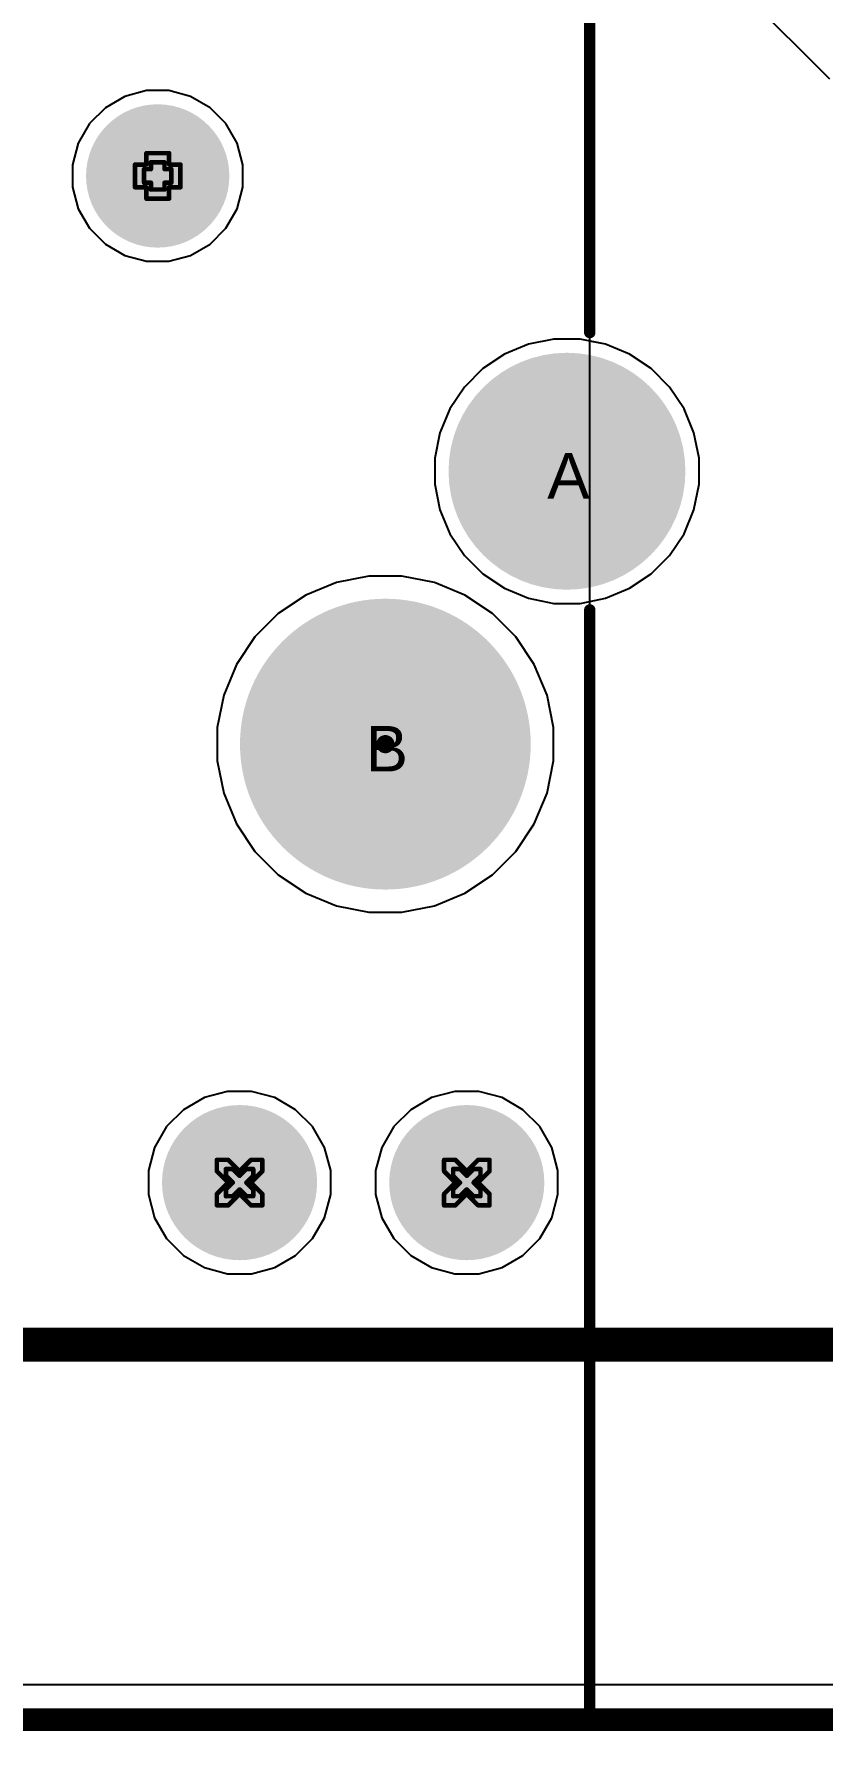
# Model space of a CAD drawing. Header units: inches. Extents: x -11 to 5379, y 0 to 5429.
# Drawn here: x 214.07 to 222.88, y -0.13 to 18.84 of the extents above; entities that cross this region are included whole.
import ezdxf

# ---------------------------------------------------------------- set-up
doc = ezdxf.new("R2010")
doc.units = ezdxf.units.IN
for name, color, linetype in [('Board Outline', 216, 'Continuous'), ('Bottom Layer', 5, 'Continuous'), ('Bottom Solder', 6, 'Continuous'), ('Drill Drawing', 1, 'Continuous'), ('GND', 16, 'Continuous'), ('Multi-Layer', 9, 'Continuous'), ('Pad Holes', 156, 'Continuous'), ('PWR', 76, 'Continuous'), ('Top Layer', 1, 'Continuous'), ('Top Overlay', 2, 'Continuous'), ('Top Solder', 216, 'Continuous')]:
    doc.layers.add(name, color=color, linetype=linetype)
doc.styles.add('Arial', font='', dxfattribs={"height": 0.2})
doc.styles.get('Arial').set_extended_font_data('Arial')

# ---------------------------------------------------------------- blocks, each defined once
blk = doc.blocks.new('HR911105A_16')
at = {"layer": 'Bottom Layer'}
h = blk.add_hatch(color=5, dxfattribs=at)
edge = h.paths.add_edge_path()
edge.add_arc((-6.625, 6.895), 0.765, 0, 360)
h = blk.add_hatch(color=5, dxfattribs=at)
edge = h.paths.add_edge_path()
edge.add_arc((-4.085, 6.895), 0.765, 0, 360)
h = blk.add_hatch(color=5, dxfattribs=at)
edge = h.paths.add_edge_path()
edge.add_arc((-7.745, -1.055), 1.222, 0, 360)
h = blk.add_hatch(color=5, dxfattribs=at)
edge = h.paths.add_edge_path()
edge.add_arc((-3.17, -4.355), 0.699, 0, 360)
at = {"layer": 'Bottom Solder'}
h = blk.add_hatch(color=6, dxfattribs=at)
edge = h.paths.add_edge_path()
edge.add_arc((-6.625, 6.895), 0.867, 0, 360)
h = blk.add_hatch(color=6, dxfattribs=at)
edge = h.paths.add_edge_path()
edge.add_arc((-4.085, 6.895), 0.867, 0, 360)
h = blk.add_hatch(color=6, dxfattribs=at)
edge = h.paths.add_edge_path()
edge.add_arc((-5.715, 1.995), 0.102, 0, 360)
h = blk.add_hatch(color=6, dxfattribs=at)
edge = h.paths.add_edge_path()
edge.add_arc((-7.745, -1.055), 1.324, 0, 360)
h = blk.add_hatch(color=6, dxfattribs=at)
edge = h.paths.add_edge_path()
edge.add_arc((-3.17, -4.355), 0.801, 0, 360)
at = {"layer": 'GND'}
h = blk.add_hatch(color=16, dxfattribs=at)
edge = h.paths.add_edge_path()
edge.add_arc((-6.625, 6.895), 0.765, 0, 360)
h = blk.add_hatch(color=16, dxfattribs=at)
edge = h.paths.add_edge_path()
edge.add_arc((-4.085, 6.895), 0.765, 0, 360)
h = blk.add_hatch(color=16, dxfattribs=at)
edge = h.paths.add_edge_path()
edge.add_arc((-7.745, -1.055), 1.222, 0, 360)
h = blk.add_hatch(color=16, dxfattribs=at)
edge = h.paths.add_edge_path()
edge.add_arc((-3.17, -4.355), 0.699, 0, 360)
at = {"layer": 'Multi-Layer'}
h = blk.add_hatch(color=9, dxfattribs=at)
edge = h.paths.add_edge_path()
edge.add_arc((-6.625, 6.895), 0.765, 0, 360)
h = blk.add_hatch(color=9, dxfattribs=at)
edge = h.paths.add_edge_path()
edge.add_arc((-4.085, 6.895), 0.765, 0, 360)
h = blk.add_hatch(color=9, dxfattribs=at)
edge = h.paths.add_edge_path()
edge.add_arc((-7.745, -1.055), 1.222, 0, 360)
h = blk.add_hatch(color=9, dxfattribs=at)
edge = h.paths.add_edge_path()
edge.add_arc((-3.17, -4.355), 0.699, 0, 360)
at = {"layer": 'Pad Holes'}
h = blk.add_hatch(color=7, dxfattribs=at)
edge = h.paths.add_edge_path()
edge.add_arc((-6.625, 6.895), 0.51, 0, 360)
h = blk.add_hatch(color=7, dxfattribs=at)
edge = h.paths.add_edge_path()
edge.add_arc((-4.085, 6.895), 0.51, 0, 360)
h = blk.add_hatch(color=7, dxfattribs=at)
edge = h.paths.add_edge_path()
edge.add_arc((-5.715, 1.995), 1.625, 0, 360)
h = blk.add_hatch(color=7, dxfattribs=at)
edge = h.paths.add_edge_path()
edge.add_arc((-7.745, -1.055), 0.815, 0, 360)
h = blk.add_hatch(color=7, dxfattribs=at)
edge = h.paths.add_edge_path()
edge.add_arc((-3.17, -4.355), 0.445, 0, 360)
at = {"layer": 'PWR'}
h = blk.add_hatch(color=76, dxfattribs=at)
edge = h.paths.add_edge_path()
edge.add_arc((-6.625, 6.895), 0.765, 0, 360)
h = blk.add_hatch(color=76, dxfattribs=at)
edge = h.paths.add_edge_path()
edge.add_arc((-4.085, 6.895), 0.765, 0, 360)
h = blk.add_hatch(color=76, dxfattribs=at)
edge = h.paths.add_edge_path()
edge.add_arc((-7.745, -1.055), 1.222, 0, 360)
h = blk.add_hatch(color=76, dxfattribs=at)
edge = h.paths.add_edge_path()
edge.add_arc((-3.17, -4.355), 0.699, 0, 360)
at = {"layer": 'Top Layer'}
h = blk.add_hatch(color=1, dxfattribs=at)
edge = h.paths.add_edge_path()
edge.add_arc((-6.625, 6.895), 0.765, 0, 360)
h = blk.add_hatch(color=1, dxfattribs=at)
edge = h.paths.add_edge_path()
edge.add_arc((-4.085, 6.895), 0.765, 0, 360)
h = blk.add_hatch(color=1, dxfattribs=at)
edge = h.paths.add_edge_path()
edge.add_arc((-7.745, -1.055), 1.222, 0, 360)
h = blk.add_hatch(color=1, dxfattribs=at)
edge = h.paths.add_edge_path()
edge.add_arc((-3.17, -4.355), 0.699, 0, 360)
at = {"layer": 'Top Solder'}
h = blk.add_hatch(color=216, dxfattribs=at)
edge = h.paths.add_edge_path()
edge.add_arc((-6.625, 6.895), 0.867, 0, 360)
h = blk.add_hatch(color=216, dxfattribs=at)
edge = h.paths.add_edge_path()
edge.add_arc((-4.085, 6.895), 0.867, 0, 360)
h = blk.add_hatch(color=216, dxfattribs=at)
edge = h.paths.add_edge_path()
edge.add_arc((-5.715, 1.995), 0.102, 0, 360)
h = blk.add_hatch(color=216, dxfattribs=at)
edge = h.paths.add_edge_path()
edge.add_arc((-7.745, -1.055), 1.324, 0, 360)
h = blk.add_hatch(color=216, dxfattribs=at)
edge = h.paths.add_edge_path()
edge.add_arc((-3.17, -4.355), 0.801, 0, 360)
at = {"layer": 'Top Overlay'}
for points in [[(-8, 12.915, 0.127, 0.127, 0), (-8, 0.495, 0.127, 0.127, 0)], [(8, 12.915, 0.127, 0.127, 0), (-8, 12.915, 0.127, 0.127, 0)], [(-8, -2.605, 0.127, 0.127, 0), (-8, -8.485, 0.127, 0.127, 0)]]:
    blk.add_lwpolyline(points, format="xyseb", dxfattribs=at)
for points in [[(-8.032, 12.915, 0.0635, 0.0635, 1), (-7.968, 12.915, 0.0635, 0.0635, 1)], [(-8.032, 12.915, 0.0635, 0.0635, 1), (-7.968, 12.915, 0.0635, 0.0635, 1)], [(-8.032, 0.495, 0.0635, 0.0635, 1), (-7.968, 0.495, 0.0635, 0.0635, 1)], [(-8.032, -2.605, 0.0635, 0.0635, 1), (-7.968, -2.605, 0.0635, 0.0635, 1)]]:
    blk.add_lwpolyline(points, format="xyseb", close=True, dxfattribs=at)

msp = doc.modelspace()

# ---------------------------------------------------------------- linework, layer by layer
at = {"layer": 'Board Outline'}
msp.add_lwpolyline([(0, 0, 0.254, 0.254, 0), (344, 0, 0.254, 0.254, 0)], format="xyseb", dxfattribs=at)
at = {"layer": 'Bottom Layer'}
for p, q in [((220.282, -0.018), (220.282, 20.501)), ((220.282, 15.407), (220.282, 20.501)), ((220.458, 15.372), (220.282, 15.407)), ((220.727, 15.26), (220.458, 15.372)), ((220.968, 15.099), (220.727, 15.26)), ((221.174, 14.893), (220.968, 15.099)), ((221.336, 14.651), (221.174, 14.893)), ((221.447, 14.383), (221.336, 14.651)), ((221.504, 14.097), (221.447, 14.383)), ((221.504, 13.807), (221.504, 14.097)), ((221.447, 13.521), (221.504, 13.807)), ((221.336, 13.253), (221.447, 13.521)), ((221.174, 13.011), (221.336, 13.253)), ((220.968, 12.805), (221.174, 13.011)), ((220.727, 12.644), (220.968, 12.805)), ((220.282, 12.497), (220.458, 12.532)), ((220.458, 12.532), (220.727, 12.644)), ((220.282, 0.388), (220.282, 12.497)), ((334.329, 0.388), (220.282, 0.388)), ((185.233, -0.018), (220.282, -0.018))]:
    msp.add_line(p, q, dxfattribs=at)
msp.add_lwpolyline([(210.008, 4.191, 0.381, 0.381, 0), (224.409, 4.191, 0.381, 0.381, 0)], format="xyseb", dxfattribs=at)
at = {"layer": 'Drill Drawing'}
for points in [[(215.325, 17.379, 0.0508, 0.0508, 0), (215.325, 17.506, 0.0508, 0.0508, 0)], [(215.325, 17.506, 0.0508, 0.0508, 0), (215.579, 17.506, 0.0508, 0.0508, 0)], [(215.579, 17.379, 0.0508, 0.0508, 0), (215.579, 17.506, 0.0508, 0.0508, 0)], [(215.198, 17.125, 0.0508, 0.0508, 0), (215.198, 17.379, 0.0508, 0.0508, 0)], [(215.198, 17.379, 0.0508, 0.0508, 0), (215.325, 17.379, 0.0508, 0.0508, 0)], [(215.3, 17.176, 0.0508, 0.0508, 0), (215.3, 17.328, 0.0508, 0.0508, 0)], [(215.3, 17.328, 0.0508, 0.0508, 0), (215.376, 17.328, 0.0508, 0.0508, 0)], [(215.376, 17.328, 0.0508, 0.0508, 0), (215.376, 17.404, 0.0508, 0.0508, 0)], [(215.376, 17.404, 0.0508, 0.0508, 0), (215.528, 17.404, 0.0508, 0.0508, 0)], [(215.528, 17.328, 0.0508, 0.0508, 0), (215.528, 17.404, 0.0508, 0.0508, 0)], [(215.528, 17.328, 0.0508, 0.0508, 0), (215.605, 17.328, 0.0508, 0.0508, 0)], [(215.579, 17.379, 0.0508, 0.0508, 0), (215.706, 17.379, 0.0508, 0.0508, 0)], [(215.605, 17.176, 0.0508, 0.0508, 0), (215.605, 17.328, 0.0508, 0.0508, 0)], [(215.706, 17.125, 0.0508, 0.0508, 0), (215.706, 17.379, 0.0508, 0.0508, 0)], [(215.198, 17.125, 0.0508, 0.0508, 0), (215.325, 17.125, 0.0508, 0.0508, 0)], [(215.3, 17.176, 0.0508, 0.0508, 0), (215.376, 17.176, 0.0508, 0.0508, 0)], [(215.325, 16.998, 0.0508, 0.0508, 0), (215.325, 17.125, 0.0508, 0.0508, 0)], [(215.376, 17.1, 0.0508, 0.0508, 0), (215.376, 17.176, 0.0508, 0.0508, 0)], [(215.376, 17.1, 0.0508, 0.0508, 0), (215.528, 17.1, 0.0508, 0.0508, 0)], [(215.528, 17.176, 0.0508, 0.0508, 0), (215.605, 17.176, 0.0508, 0.0508, 0)], [(215.528, 17.1, 0.0508, 0.0508, 0), (215.528, 17.176, 0.0508, 0.0508, 0)], [(215.579, 17.125, 0.0508, 0.0508, 0), (215.706, 17.125, 0.0508, 0.0508, 0)], [(215.579, 16.998, 0.0508, 0.0508, 0), (215.579, 17.125, 0.0508, 0.0508, 0)], [(215.325, 16.998, 0.0508, 0.0508, 0), (215.579, 16.998, 0.0508, 0.0508, 0)], [(216.113, 6.129, 0.0508, 0.0508, 0), (216.113, 6.256, 0.0508, 0.0508, 0)], [(216.113, 6.256, 0.0508, 0.0508, 0), (216.24, 6.256, 0.0508, 0.0508, 0)], [(216.24, 6.256, 0.0508, 0.0508, 0), (216.367, 6.129, 0.0508, 0.0508, 0)], [(216.367, 6.129, 0.0508, 0.0508, 0), (216.494, 6.256, 0.0508, 0.0508, 0)], [(216.494, 6.256, 0.0508, 0.0508, 0), (216.621, 6.256, 0.0508, 0.0508, 0)], [(216.621, 6.129, 0.0508, 0.0508, 0), (216.621, 6.256, 0.0508, 0.0508, 0)], [(218.653, 6.129, 0.0508, 0.0508, 0), (218.653, 6.256, 0.0508, 0.0508, 0)], [(218.653, 6.256, 0.0508, 0.0508, 0), (218.78, 6.256, 0.0508, 0.0508, 0)], [(218.78, 6.256, 0.0508, 0.0508, 0), (218.907, 6.129, 0.0508, 0.0508, 0)], [(218.907, 6.129, 0.0508, 0.0508, 0), (219.034, 6.256, 0.0508, 0.0508, 0)], [(219.034, 6.256, 0.0508, 0.0508, 0), (219.161, 6.256, 0.0508, 0.0508, 0)], [(219.161, 6.129, 0.0508, 0.0508, 0), (219.161, 6.256, 0.0508, 0.0508, 0)], [(216.113, 6.129, 0.0508, 0.0508, 0), (216.24, 6.002, 0.0508, 0.0508, 0)], [(216.215, 6.078, 0.0508, 0.0508, 0), (216.215, 6.154, 0.0508, 0.0508, 0)], [(216.215, 6.154, 0.0508, 0.0508, 0), (216.291, 6.154, 0.0508, 0.0508, 0)], [(216.215, 6.078, 0.0508, 0.0508, 0), (216.291, 6.002, 0.0508, 0.0508, 0)], [(216.291, 6.154, 0.0508, 0.0508, 0), (216.367, 6.078, 0.0508, 0.0508, 0)], [(216.367, 6.078, 0.0508, 0.0508, 0), (216.443, 6.154, 0.0508, 0.0508, 0)], [(216.443, 6.154, 0.0508, 0.0508, 0), (216.52, 6.154, 0.0508, 0.0508, 0)], [(216.443, 6.002, 0.0508, 0.0508, 0), (216.52, 6.078, 0.0508, 0.0508, 0)], [(216.494, 6.002, 0.0508, 0.0508, 0), (216.621, 6.129, 0.0508, 0.0508, 0)], [(216.52, 6.078, 0.0508, 0.0508, 0), (216.52, 6.154, 0.0508, 0.0508, 0)], [(218.653, 6.129, 0.0508, 0.0508, 0), (218.78, 6.002, 0.0508, 0.0508, 0)], [(218.755, 6.078, 0.0508, 0.0508, 0), (218.755, 6.154, 0.0508, 0.0508, 0)], [(218.755, 6.154, 0.0508, 0.0508, 0), (218.831, 6.154, 0.0508, 0.0508, 0)], [(218.755, 6.078, 0.0508, 0.0508, 0), (218.831, 6.002, 0.0508, 0.0508, 0)], [(218.831, 6.154, 0.0508, 0.0508, 0), (218.907, 6.078, 0.0508, 0.0508, 0)], [(218.907, 6.078, 0.0508, 0.0508, 0), (218.983, 6.154, 0.0508, 0.0508, 0)], [(218.983, 6.154, 0.0508, 0.0508, 0), (219.06, 6.154, 0.0508, 0.0508, 0)], [(218.983, 6.002, 0.0508, 0.0508, 0), (219.06, 6.078, 0.0508, 0.0508, 0)], [(219.034, 6.002, 0.0508, 0.0508, 0), (219.161, 6.129, 0.0508, 0.0508, 0)], [(219.06, 6.078, 0.0508, 0.0508, 0), (219.06, 6.154, 0.0508, 0.0508, 0)], [(216.113, 5.875, 0.0508, 0.0508, 0), (216.24, 6.002, 0.0508, 0.0508, 0)], [(216.113, 5.748, 0.0508, 0.0508, 0), (216.113, 5.875, 0.0508, 0.0508, 0)], [(216.215, 5.926, 0.0508, 0.0508, 0), (216.291, 6.002, 0.0508, 0.0508, 0)], [(216.215, 5.85, 0.0508, 0.0508, 0), (216.215, 5.926, 0.0508, 0.0508, 0)], [(216.24, 5.748, 0.0508, 0.0508, 0), (216.367, 5.875, 0.0508, 0.0508, 0)], [(216.291, 5.85, 0.0508, 0.0508, 0), (216.367, 5.926, 0.0508, 0.0508, 0)], [(216.367, 5.926, 0.0508, 0.0508, 0), (216.443, 5.85, 0.0508, 0.0508, 0)], [(216.367, 5.875, 0.0508, 0.0508, 0), (216.494, 5.748, 0.0508, 0.0508, 0)], [(216.443, 6.002, 0.0508, 0.0508, 0), (216.52, 5.926, 0.0508, 0.0508, 0)], [(216.494, 6.002, 0.0508, 0.0508, 0), (216.621, 5.875, 0.0508, 0.0508, 0)], [(216.52, 5.85, 0.0508, 0.0508, 0), (216.52, 5.926, 0.0508, 0.0508, 0)], [(216.621, 5.748, 0.0508, 0.0508, 0), (216.621, 5.875, 0.0508, 0.0508, 0)], [(218.653, 5.875, 0.0508, 0.0508, 0), (218.78, 6.002, 0.0508, 0.0508, 0)], [(218.653, 5.748, 0.0508, 0.0508, 0), (218.653, 5.875, 0.0508, 0.0508, 0)], [(218.755, 5.926, 0.0508, 0.0508, 0), (218.831, 6.002, 0.0508, 0.0508, 0)], [(218.755, 5.85, 0.0508, 0.0508, 0), (218.755, 5.926, 0.0508, 0.0508, 0)], [(218.78, 5.748, 0.0508, 0.0508, 0), (218.907, 5.875, 0.0508, 0.0508, 0)], [(218.831, 5.85, 0.0508, 0.0508, 0), (218.907, 5.926, 0.0508, 0.0508, 0)], [(218.907, 5.926, 0.0508, 0.0508, 0), (218.983, 5.85, 0.0508, 0.0508, 0)], [(218.907, 5.875, 0.0508, 0.0508, 0), (219.034, 5.748, 0.0508, 0.0508, 0)], [(218.983, 6.002, 0.0508, 0.0508, 0), (219.06, 5.926, 0.0508, 0.0508, 0)], [(219.034, 6.002, 0.0508, 0.0508, 0), (219.161, 5.875, 0.0508, 0.0508, 0)], [(219.06, 5.85, 0.0508, 0.0508, 0), (219.06, 5.926, 0.0508, 0.0508, 0)], [(219.161, 5.748, 0.0508, 0.0508, 0), (219.161, 5.875, 0.0508, 0.0508, 0)], [(216.113, 5.748, 0.0508, 0.0508, 0), (216.24, 5.748, 0.0508, 0.0508, 0)], [(216.215, 5.85, 0.0508, 0.0508, 0), (216.291, 5.85, 0.0508, 0.0508, 0)], [(216.443, 5.85, 0.0508, 0.0508, 0), (216.52, 5.85, 0.0508, 0.0508, 0)], [(216.494, 5.748, 0.0508, 0.0508, 0), (216.621, 5.748, 0.0508, 0.0508, 0)], [(218.653, 5.748, 0.0508, 0.0508, 0), (218.78, 5.748, 0.0508, 0.0508, 0)], [(218.755, 5.85, 0.0508, 0.0508, 0), (218.831, 5.85, 0.0508, 0.0508, 0)], [(218.983, 5.85, 0.0508, 0.0508, 0), (219.06, 5.85, 0.0508, 0.0508, 0)], [(219.034, 5.748, 0.0508, 0.0508, 0), (219.161, 5.748, 0.0508, 0.0508, 0)]]:
    msp.add_lwpolyline(points, format="xyseb", dxfattribs=at)
for points in [[(215.313, 17.506, 0.0254, 0.0254, 1), (215.338, 17.506, 0.0254, 0.0254, 1)], [(215.313, 17.506, 0.0254, 0.0254, 1), (215.338, 17.506, 0.0254, 0.0254, 1)], [(215.567, 17.506, 0.0254, 0.0254, 1), (215.592, 17.506, 0.0254, 0.0254, 1)], [(215.567, 17.506, 0.0254, 0.0254, 1), (215.592, 17.506, 0.0254, 0.0254, 1)], [(215.186, 17.379, 0.0254, 0.0254, 1), (215.211, 17.379, 0.0254, 0.0254, 1)], [(215.186, 17.379, 0.0254, 0.0254, 1), (215.211, 17.379, 0.0254, 0.0254, 1)], [(215.287, 17.328, 0.0254, 0.0254, 1), (215.313, 17.328, 0.0254, 0.0254, 1)], [(215.287, 17.328, 0.0254, 0.0254, 1), (215.313, 17.328, 0.0254, 0.0254, 1)], [(215.313, 17.379, 0.0254, 0.0254, 1), (215.338, 17.379, 0.0254, 0.0254, 1)], [(215.313, 17.379, 0.0254, 0.0254, 1), (215.338, 17.379, 0.0254, 0.0254, 1)], [(215.363, 17.404, 0.0254, 0.0254, 1), (215.389, 17.404, 0.0254, 0.0254, 1)], [(215.363, 17.404, 0.0254, 0.0254, 1), (215.389, 17.404, 0.0254, 0.0254, 1)], [(215.363, 17.328, 0.0254, 0.0254, 1), (215.389, 17.328, 0.0254, 0.0254, 1)], [(215.363, 17.328, 0.0254, 0.0254, 1), (215.389, 17.328, 0.0254, 0.0254, 1)], [(215.516, 17.404, 0.0254, 0.0254, 1), (215.541, 17.404, 0.0254, 0.0254, 1)], [(215.516, 17.404, 0.0254, 0.0254, 1), (215.541, 17.404, 0.0254, 0.0254, 1)], [(215.516, 17.328, 0.0254, 0.0254, 1), (215.541, 17.328, 0.0254, 0.0254, 1)], [(215.516, 17.328, 0.0254, 0.0254, 1), (215.541, 17.328, 0.0254, 0.0254, 1)], [(215.567, 17.379, 0.0254, 0.0254, 1), (215.592, 17.379, 0.0254, 0.0254, 1)], [(215.567, 17.379, 0.0254, 0.0254, 1), (215.592, 17.379, 0.0254, 0.0254, 1)], [(215.592, 17.328, 0.0254, 0.0254, 1), (215.617, 17.328, 0.0254, 0.0254, 1)], [(215.592, 17.328, 0.0254, 0.0254, 1), (215.617, 17.328, 0.0254, 0.0254, 1)], [(215.694, 17.379, 0.0254, 0.0254, 1), (215.719, 17.379, 0.0254, 0.0254, 1)], [(215.694, 17.379, 0.0254, 0.0254, 1), (215.719, 17.379, 0.0254, 0.0254, 1)], [(215.186, 17.125, 0.0254, 0.0254, 1), (215.211, 17.125, 0.0254, 0.0254, 1)], [(215.186, 17.125, 0.0254, 0.0254, 1), (215.211, 17.125, 0.0254, 0.0254, 1)], [(215.287, 17.176, 0.0254, 0.0254, 1), (215.313, 17.176, 0.0254, 0.0254, 1)], [(215.287, 17.176, 0.0254, 0.0254, 1), (215.313, 17.176, 0.0254, 0.0254, 1)], [(215.313, 17.125, 0.0254, 0.0254, 1), (215.338, 17.125, 0.0254, 0.0254, 1)], [(215.313, 17.125, 0.0254, 0.0254, 1), (215.338, 17.125, 0.0254, 0.0254, 1)], [(215.363, 17.176, 0.0254, 0.0254, 1), (215.389, 17.176, 0.0254, 0.0254, 1)], [(215.363, 17.176, 0.0254, 0.0254, 1), (215.389, 17.176, 0.0254, 0.0254, 1)], [(215.363, 17.1, 0.0254, 0.0254, 1), (215.389, 17.1, 0.0254, 0.0254, 1)], [(215.363, 17.1, 0.0254, 0.0254, 1), (215.389, 17.1, 0.0254, 0.0254, 1)], [(215.516, 17.176, 0.0254, 0.0254, 1), (215.541, 17.176, 0.0254, 0.0254, 1)], [(215.516, 17.176, 0.0254, 0.0254, 1), (215.541, 17.176, 0.0254, 0.0254, 1)], [(215.516, 17.1, 0.0254, 0.0254, 1), (215.541, 17.1, 0.0254, 0.0254, 1)], [(215.516, 17.1, 0.0254, 0.0254, 1), (215.541, 17.1, 0.0254, 0.0254, 1)], [(215.567, 17.125, 0.0254, 0.0254, 1), (215.592, 17.125, 0.0254, 0.0254, 1)], [(215.567, 17.125, 0.0254, 0.0254, 1), (215.592, 17.125, 0.0254, 0.0254, 1)], [(215.592, 17.176, 0.0254, 0.0254, 1), (215.617, 17.176, 0.0254, 0.0254, 1)], [(215.592, 17.176, 0.0254, 0.0254, 1), (215.617, 17.176, 0.0254, 0.0254, 1)], [(215.694, 17.125, 0.0254, 0.0254, 1), (215.719, 17.125, 0.0254, 0.0254, 1)], [(215.694, 17.125, 0.0254, 0.0254, 1), (215.719, 17.125, 0.0254, 0.0254, 1)], [(215.313, 16.998, 0.0254, 0.0254, 1), (215.338, 16.998, 0.0254, 0.0254, 1)], [(215.313, 16.998, 0.0254, 0.0254, 1), (215.338, 16.998, 0.0254, 0.0254, 1)], [(215.567, 16.998, 0.0254, 0.0254, 1), (215.592, 16.998, 0.0254, 0.0254, 1)], [(215.567, 16.998, 0.0254, 0.0254, 1), (215.592, 16.998, 0.0254, 0.0254, 1)], [(216.101, 6.256, 0.0254, 0.0254, 1), (216.126, 6.256, 0.0254, 0.0254, 1)], [(216.101, 6.256, 0.0254, 0.0254, 1), (216.126, 6.256, 0.0254, 0.0254, 1)], [(216.228, 6.256, 0.0254, 0.0254, 1), (216.253, 6.256, 0.0254, 0.0254, 1)], [(216.228, 6.256, 0.0254, 0.0254, 1), (216.253, 6.256, 0.0254, 0.0254, 1)], [(216.482, 6.256, 0.0254, 0.0254, 1), (216.507, 6.256, 0.0254, 0.0254, 1)], [(216.482, 6.256, 0.0254, 0.0254, 1), (216.507, 6.256, 0.0254, 0.0254, 1)], [(216.609, 6.256, 0.0254, 0.0254, 1), (216.634, 6.256, 0.0254, 0.0254, 1)], [(216.609, 6.256, 0.0254, 0.0254, 1), (216.634, 6.256, 0.0254, 0.0254, 1)], [(218.641, 6.256, 0.0254, 0.0254, 1), (218.666, 6.256, 0.0254, 0.0254, 1)], [(218.641, 6.256, 0.0254, 0.0254, 1), (218.666, 6.256, 0.0254, 0.0254, 1)], [(218.768, 6.256, 0.0254, 0.0254, 1), (218.793, 6.256, 0.0254, 0.0254, 1)], [(218.768, 6.256, 0.0254, 0.0254, 1), (218.793, 6.256, 0.0254, 0.0254, 1)], [(219.022, 6.256, 0.0254, 0.0254, 1), (219.047, 6.256, 0.0254, 0.0254, 1)], [(219.022, 6.256, 0.0254, 0.0254, 1), (219.047, 6.256, 0.0254, 0.0254, 1)], [(219.149, 6.256, 0.0254, 0.0254, 1), (219.174, 6.256, 0.0254, 0.0254, 1)], [(219.149, 6.256, 0.0254, 0.0254, 1), (219.174, 6.256, 0.0254, 0.0254, 1)], [(216.101, 6.129, 0.0254, 0.0254, 1), (216.126, 6.129, 0.0254, 0.0254, 1)], [(216.101, 6.129, 0.0254, 0.0254, 1), (216.126, 6.129, 0.0254, 0.0254, 1)], [(216.202, 6.154, 0.0254, 0.0254, 1), (216.228, 6.154, 0.0254, 0.0254, 1)], [(216.202, 6.154, 0.0254, 0.0254, 1), (216.228, 6.154, 0.0254, 0.0254, 1)], [(216.202, 6.078, 0.0254, 0.0254, 1), (216.228, 6.078, 0.0254, 0.0254, 1)], [(216.202, 6.078, 0.0254, 0.0254, 1), (216.228, 6.078, 0.0254, 0.0254, 1)], [(216.278, 6.154, 0.0254, 0.0254, 1), (216.304, 6.154, 0.0254, 0.0254, 1)], [(216.278, 6.154, 0.0254, 0.0254, 1), (216.304, 6.154, 0.0254, 0.0254, 1)], [(216.355, 6.129, 0.0254, 0.0254, 1), (216.38, 6.129, 0.0254, 0.0254, 1)], [(216.355, 6.129, 0.0254, 0.0254, 1), (216.38, 6.129, 0.0254, 0.0254, 1)], [(216.355, 6.078, 0.0254, 0.0254, 1), (216.38, 6.078, 0.0254, 0.0254, 1)], [(216.355, 6.078, 0.0254, 0.0254, 1), (216.38, 6.078, 0.0254, 0.0254, 1)], [(216.431, 6.154, 0.0254, 0.0254, 1), (216.456, 6.154, 0.0254, 0.0254, 1)], [(216.431, 6.154, 0.0254, 0.0254, 1), (216.456, 6.154, 0.0254, 0.0254, 1)], [(216.507, 6.154, 0.0254, 0.0254, 1), (216.532, 6.154, 0.0254, 0.0254, 1)], [(216.507, 6.154, 0.0254, 0.0254, 1), (216.532, 6.154, 0.0254, 0.0254, 1)], [(216.507, 6.078, 0.0254, 0.0254, 1), (216.532, 6.078, 0.0254, 0.0254, 1)], [(216.507, 6.078, 0.0254, 0.0254, 1), (216.532, 6.078, 0.0254, 0.0254, 1)], [(216.609, 6.129, 0.0254, 0.0254, 1), (216.634, 6.129, 0.0254, 0.0254, 1)], [(216.609, 6.129, 0.0254, 0.0254, 1), (216.634, 6.129, 0.0254, 0.0254, 1)], [(218.641, 6.129, 0.0254, 0.0254, 1), (218.666, 6.129, 0.0254, 0.0254, 1)], [(218.641, 6.129, 0.0254, 0.0254, 1), (218.666, 6.129, 0.0254, 0.0254, 1)], [(218.742, 6.154, 0.0254, 0.0254, 1), (218.768, 6.154, 0.0254, 0.0254, 1)], [(218.742, 6.154, 0.0254, 0.0254, 1), (218.768, 6.154, 0.0254, 0.0254, 1)], [(218.742, 6.078, 0.0254, 0.0254, 1), (218.768, 6.078, 0.0254, 0.0254, 1)], [(218.742, 6.078, 0.0254, 0.0254, 1), (218.768, 6.078, 0.0254, 0.0254, 1)], [(218.818, 6.154, 0.0254, 0.0254, 1), (218.844, 6.154, 0.0254, 0.0254, 1)], [(218.818, 6.154, 0.0254, 0.0254, 1), (218.844, 6.154, 0.0254, 0.0254, 1)], [(218.895, 6.129, 0.0254, 0.0254, 1), (218.92, 6.129, 0.0254, 0.0254, 1)], [(218.895, 6.129, 0.0254, 0.0254, 1), (218.92, 6.129, 0.0254, 0.0254, 1)], [(218.895, 6.078, 0.0254, 0.0254, 1), (218.92, 6.078, 0.0254, 0.0254, 1)], [(218.895, 6.078, 0.0254, 0.0254, 1), (218.92, 6.078, 0.0254, 0.0254, 1)], [(218.971, 6.154, 0.0254, 0.0254, 1), (218.996, 6.154, 0.0254, 0.0254, 1)], [(218.971, 6.154, 0.0254, 0.0254, 1), (218.996, 6.154, 0.0254, 0.0254, 1)], [(219.047, 6.154, 0.0254, 0.0254, 1), (219.072, 6.154, 0.0254, 0.0254, 1)], [(219.047, 6.154, 0.0254, 0.0254, 1), (219.072, 6.154, 0.0254, 0.0254, 1)], [(219.047, 6.078, 0.0254, 0.0254, 1), (219.072, 6.078, 0.0254, 0.0254, 1)], [(219.047, 6.078, 0.0254, 0.0254, 1), (219.072, 6.078, 0.0254, 0.0254, 1)], [(219.149, 6.129, 0.0254, 0.0254, 1), (219.174, 6.129, 0.0254, 0.0254, 1)], [(219.149, 6.129, 0.0254, 0.0254, 1), (219.174, 6.129, 0.0254, 0.0254, 1)], [(216.101, 5.875, 0.0254, 0.0254, 1), (216.126, 5.875, 0.0254, 0.0254, 1)], [(216.101, 5.875, 0.0254, 0.0254, 1), (216.126, 5.875, 0.0254, 0.0254, 1)], [(216.202, 5.926, 0.0254, 0.0254, 1), (216.228, 5.926, 0.0254, 0.0254, 1)], [(216.202, 5.926, 0.0254, 0.0254, 1), (216.228, 5.926, 0.0254, 0.0254, 1)], [(216.228, 6.002, 0.0254, 0.0254, 1), (216.253, 6.002, 0.0254, 0.0254, 1)], [(216.228, 6.002, 0.0254, 0.0254, 1), (216.253, 6.002, 0.0254, 0.0254, 1)], [(216.278, 6.002, 0.0254, 0.0254, 1), (216.304, 6.002, 0.0254, 0.0254, 1)], [(216.278, 6.002, 0.0254, 0.0254, 1), (216.304, 6.002, 0.0254, 0.0254, 1)], [(216.355, 5.926, 0.0254, 0.0254, 1), (216.38, 5.926, 0.0254, 0.0254, 1)], [(216.355, 5.926, 0.0254, 0.0254, 1), (216.38, 5.926, 0.0254, 0.0254, 1)], [(216.355, 5.875, 0.0254, 0.0254, 1), (216.38, 5.875, 0.0254, 0.0254, 1)], [(216.355, 5.875, 0.0254, 0.0254, 1), (216.38, 5.875, 0.0254, 0.0254, 1)], [(216.431, 6.002, 0.0254, 0.0254, 1), (216.456, 6.002, 0.0254, 0.0254, 1)], [(216.431, 6.002, 0.0254, 0.0254, 1), (216.456, 6.002, 0.0254, 0.0254, 1)], [(216.482, 6.002, 0.0254, 0.0254, 1), (216.507, 6.002, 0.0254, 0.0254, 1)], [(216.482, 6.002, 0.0254, 0.0254, 1), (216.507, 6.002, 0.0254, 0.0254, 1)], [(216.507, 5.926, 0.0254, 0.0254, 1), (216.532, 5.926, 0.0254, 0.0254, 1)], [(216.507, 5.926, 0.0254, 0.0254, 1), (216.532, 5.926, 0.0254, 0.0254, 1)], [(216.609, 5.875, 0.0254, 0.0254, 1), (216.634, 5.875, 0.0254, 0.0254, 1)], [(216.609, 5.875, 0.0254, 0.0254, 1), (216.634, 5.875, 0.0254, 0.0254, 1)], [(218.641, 5.875, 0.0254, 0.0254, 1), (218.666, 5.875, 0.0254, 0.0254, 1)], [(218.641, 5.875, 0.0254, 0.0254, 1), (218.666, 5.875, 0.0254, 0.0254, 1)], [(218.742, 5.926, 0.0254, 0.0254, 1), (218.768, 5.926, 0.0254, 0.0254, 1)], [(218.742, 5.926, 0.0254, 0.0254, 1), (218.768, 5.926, 0.0254, 0.0254, 1)], [(218.768, 6.002, 0.0254, 0.0254, 1), (218.793, 6.002, 0.0254, 0.0254, 1)], [(218.768, 6.002, 0.0254, 0.0254, 1), (218.793, 6.002, 0.0254, 0.0254, 1)], [(218.818, 6.002, 0.0254, 0.0254, 1), (218.844, 6.002, 0.0254, 0.0254, 1)], [(218.818, 6.002, 0.0254, 0.0254, 1), (218.844, 6.002, 0.0254, 0.0254, 1)], [(218.895, 5.926, 0.0254, 0.0254, 1), (218.92, 5.926, 0.0254, 0.0254, 1)], [(218.895, 5.926, 0.0254, 0.0254, 1), (218.92, 5.926, 0.0254, 0.0254, 1)], [(218.895, 5.875, 0.0254, 0.0254, 1), (218.92, 5.875, 0.0254, 0.0254, 1)], [(218.895, 5.875, 0.0254, 0.0254, 1), (218.92, 5.875, 0.0254, 0.0254, 1)], [(218.971, 6.002, 0.0254, 0.0254, 1), (218.996, 6.002, 0.0254, 0.0254, 1)], [(218.971, 6.002, 0.0254, 0.0254, 1), (218.996, 6.002, 0.0254, 0.0254, 1)], [(219.022, 6.002, 0.0254, 0.0254, 1), (219.047, 6.002, 0.0254, 0.0254, 1)], [(219.022, 6.002, 0.0254, 0.0254, 1), (219.047, 6.002, 0.0254, 0.0254, 1)], [(219.047, 5.926, 0.0254, 0.0254, 1), (219.072, 5.926, 0.0254, 0.0254, 1)], [(219.047, 5.926, 0.0254, 0.0254, 1), (219.072, 5.926, 0.0254, 0.0254, 1)], [(219.149, 5.875, 0.0254, 0.0254, 1), (219.174, 5.875, 0.0254, 0.0254, 1)], [(219.149, 5.875, 0.0254, 0.0254, 1), (219.174, 5.875, 0.0254, 0.0254, 1)], [(216.101, 5.748, 0.0254, 0.0254, 1), (216.126, 5.748, 0.0254, 0.0254, 1)], [(216.101, 5.748, 0.0254, 0.0254, 1), (216.126, 5.748, 0.0254, 0.0254, 1)], [(216.202, 5.85, 0.0254, 0.0254, 1), (216.228, 5.85, 0.0254, 0.0254, 1)], [(216.202, 5.85, 0.0254, 0.0254, 1), (216.228, 5.85, 0.0254, 0.0254, 1)], [(216.228, 5.748, 0.0254, 0.0254, 1), (216.253, 5.748, 0.0254, 0.0254, 1)], [(216.228, 5.748, 0.0254, 0.0254, 1), (216.253, 5.748, 0.0254, 0.0254, 1)], [(216.278, 5.85, 0.0254, 0.0254, 1), (216.304, 5.85, 0.0254, 0.0254, 1)], [(216.278, 5.85, 0.0254, 0.0254, 1), (216.304, 5.85, 0.0254, 0.0254, 1)], [(216.431, 5.85, 0.0254, 0.0254, 1), (216.456, 5.85, 0.0254, 0.0254, 1)], [(216.431, 5.85, 0.0254, 0.0254, 1), (216.456, 5.85, 0.0254, 0.0254, 1)], [(216.482, 5.748, 0.0254, 0.0254, 1), (216.507, 5.748, 0.0254, 0.0254, 1)], [(216.482, 5.748, 0.0254, 0.0254, 1), (216.507, 5.748, 0.0254, 0.0254, 1)], [(216.507, 5.85, 0.0254, 0.0254, 1), (216.532, 5.85, 0.0254, 0.0254, 1)], [(216.507, 5.85, 0.0254, 0.0254, 1), (216.532, 5.85, 0.0254, 0.0254, 1)], [(216.609, 5.748, 0.0254, 0.0254, 1), (216.634, 5.748, 0.0254, 0.0254, 1)], [(216.609, 5.748, 0.0254, 0.0254, 1), (216.634, 5.748, 0.0254, 0.0254, 1)], [(218.641, 5.748, 0.0254, 0.0254, 1), (218.666, 5.748, 0.0254, 0.0254, 1)], [(218.641, 5.748, 0.0254, 0.0254, 1), (218.666, 5.748, 0.0254, 0.0254, 1)], [(218.742, 5.85, 0.0254, 0.0254, 1), (218.768, 5.85, 0.0254, 0.0254, 1)], [(218.742, 5.85, 0.0254, 0.0254, 1), (218.768, 5.85, 0.0254, 0.0254, 1)], [(218.768, 5.748, 0.0254, 0.0254, 1), (218.793, 5.748, 0.0254, 0.0254, 1)], [(218.768, 5.748, 0.0254, 0.0254, 1), (218.793, 5.748, 0.0254, 0.0254, 1)], [(218.818, 5.85, 0.0254, 0.0254, 1), (218.844, 5.85, 0.0254, 0.0254, 1)], [(218.818, 5.85, 0.0254, 0.0254, 1), (218.844, 5.85, 0.0254, 0.0254, 1)], [(218.971, 5.85, 0.0254, 0.0254, 1), (218.996, 5.85, 0.0254, 0.0254, 1)], [(218.971, 5.85, 0.0254, 0.0254, 1), (218.996, 5.85, 0.0254, 0.0254, 1)], [(219.022, 5.748, 0.0254, 0.0254, 1), (219.047, 5.748, 0.0254, 0.0254, 1)], [(219.022, 5.748, 0.0254, 0.0254, 1), (219.047, 5.748, 0.0254, 0.0254, 1)], [(219.047, 5.85, 0.0254, 0.0254, 1), (219.072, 5.85, 0.0254, 0.0254, 1)], [(219.047, 5.85, 0.0254, 0.0254, 1), (219.072, 5.85, 0.0254, 0.0254, 1)], [(219.149, 5.748, 0.0254, 0.0254, 1), (219.174, 5.748, 0.0254, 0.0254, 1)], [(219.149, 5.748, 0.0254, 0.0254, 1), (219.174, 5.748, 0.0254, 0.0254, 1)]]:
    msp.add_lwpolyline(points, format="xyseb", close=True, dxfattribs=at)
at = {"layer": 'GND'}
for p, q in [((220.809, 20.491), (222.961, 18.339)), ((215.084, 18.14), (214.867, 18.015)), ((215.327, 18.205), (215.084, 18.14)), ((215.578, 18.205), (215.327, 18.205)), ((215.82, 18.14), (215.578, 18.205)), ((216.037, 18.015), (215.82, 18.14)), ((214.69, 17.837), (214.564, 17.62)), ((214.867, 18.015), (214.69, 17.837)), ((216.215, 17.837), (216.037, 18.015)), ((216.34, 17.62), (216.215, 17.837)), ((214.564, 17.62), (214.499, 17.377)), ((216.405, 17.377), (216.34, 17.62)), ((214.499, 17.377), (214.499, 17.126)), ((216.405, 17.126), (216.405, 17.377)), ((214.499, 17.126), (214.564, 16.884)), ((216.34, 16.884), (216.405, 17.126)), ((214.564, 16.884), (214.69, 16.667)), ((216.215, 16.667), (216.34, 16.884)), ((214.69, 16.667), (214.867, 16.489)), ((216.037, 16.489), (216.215, 16.667)), ((214.867, 16.489), (215.084, 16.364)), ((215.084, 16.364), (215.327, 16.299)), ((215.578, 16.299), (215.82, 16.364)), ((215.82, 16.364), (216.037, 16.489)), ((215.327, 16.299), (215.578, 16.299)), ((217.449, 12.709), (217.107, 12.567)), ((217.812, 12.781), (217.449, 12.709)), ((218.182, 12.781), (217.812, 12.781)), ((218.545, 12.709), (218.182, 12.781)), ((218.887, 12.567), (218.545, 12.709)), ((217.107, 12.567), (216.799, 12.361)), ((219.195, 12.361), (218.887, 12.567)), ((216.799, 12.361), (216.538, 12.1)), ((219.457, 12.1), (219.195, 12.361)), ((216.538, 12.1), (216.332, 11.792)), ((219.662, 11.792), (219.457, 12.1)), ((216.332, 11.792), (216.19, 11.45)), ((219.804, 11.45), (219.662, 11.792)), ((216.19, 11.45), (216.118, 11.087)), ((219.876, 11.087), (219.804, 11.45)), ((216.118, 11.087), (216.118, 10.717)), ((219.876, 10.717), (219.876, 11.087)), ((216.118, 10.717), (216.19, 10.354)), ((219.804, 10.354), (219.876, 10.717)), ((216.19, 10.354), (216.332, 10.012)), ((219.662, 10.012), (219.804, 10.354)), ((216.332, 10.012), (216.538, 9.704)), ((219.457, 9.704), (219.662, 10.012)), ((216.538, 9.704), (216.799, 9.442)), ((219.195, 9.442), (219.457, 9.704)), ((216.799, 9.442), (217.107, 9.237)), ((218.887, 9.237), (219.195, 9.442)), ((217.107, 9.237), (217.449, 9.095)), ((218.545, 9.095), (218.887, 9.237)), ((217.449, 9.095), (217.812, 9.023)), ((217.812, 9.023), (218.182, 9.023)), ((218.182, 9.023), (218.545, 9.095)), ((216.233, 7.021), (215.974, 6.952)), ((216.501, 7.021), (216.233, 7.021)), ((216.761, 6.952), (216.501, 7.021)), ((218.773, 7.021), (218.514, 6.952)), ((219.041, 7.021), (218.773, 7.021)), ((219.301, 6.952), (219.041, 7.021)), ((215.974, 6.952), (215.742, 6.817)), ((216.993, 6.817), (216.761, 6.952)), ((218.514, 6.952), (218.282, 6.817)), ((219.533, 6.817), (219.301, 6.952)), ((215.742, 6.817), (215.552, 6.628)), ((217.183, 6.628), (216.993, 6.817)), ((218.282, 6.817), (218.092, 6.628)), ((219.723, 6.628), (219.533, 6.817)), ((215.552, 6.628), (215.418, 6.395)), ((217.317, 6.395), (217.183, 6.628)), ((218.092, 6.628), (217.958, 6.395)), ((219.857, 6.395), (219.723, 6.628)), ((215.418, 6.395), (215.348, 6.136)), ((217.386, 6.136), (217.317, 6.395)), ((217.958, 6.395), (217.888, 6.136)), ((219.926, 6.136), (219.857, 6.395)), ((215.348, 6.136), (215.348, 5.868)), ((217.386, 5.868), (217.386, 6.136)), ((217.888, 6.136), (217.888, 5.868)), ((219.926, 5.868), (219.926, 6.136)), ((215.348, 5.868), (215.418, 5.609)), ((217.317, 5.609), (217.386, 5.868)), ((217.888, 5.868), (217.958, 5.609)), ((219.857, 5.609), (219.926, 5.868)), ((215.418, 5.609), (215.552, 5.376)), ((217.183, 5.376), (217.317, 5.609)), ((217.958, 5.609), (218.092, 5.376)), ((219.723, 5.376), (219.857, 5.609)), ((215.552, 5.376), (215.742, 5.187)), ((216.993, 5.187), (217.183, 5.376)), ((218.092, 5.376), (218.282, 5.187)), ((219.533, 5.187), (219.723, 5.376)), ((215.742, 5.187), (215.974, 5.052)), ((216.761, 5.052), (216.993, 5.187)), ((218.282, 5.187), (218.514, 5.052)), ((219.301, 5.052), (219.533, 5.187)), ((215.974, 5.052), (216.233, 4.983)), ((216.233, 4.983), (216.501, 4.983)), ((216.501, 4.983), (216.761, 5.052)), ((218.514, 5.052), (218.773, 4.983)), ((218.773, 4.983), (219.041, 4.983)), ((219.041, 4.983), (219.301, 5.052)), ((343.612, 0.388), (0.388, 0.388))]:
    msp.add_line(p, q, dxfattribs=at)
at = {"layer": 'PWR'}
for p, q in [((215.084, 18.14), (214.867, 18.015)), ((215.327, 18.205), (215.084, 18.14)), ((215.578, 18.205), (215.327, 18.205)), ((215.82, 18.14), (215.578, 18.205)), ((216.037, 18.015), (215.82, 18.14)), ((214.69, 17.837), (214.564, 17.62)), ((214.867, 18.015), (214.69, 17.837)), ((216.215, 17.837), (216.037, 18.015)), ((216.34, 17.62), (216.215, 17.837)), ((214.564, 17.62), (214.499, 17.377)), ((216.405, 17.377), (216.34, 17.62)), ((214.499, 17.377), (214.499, 17.126)), ((216.405, 17.126), (216.405, 17.377)), ((214.499, 17.126), (214.564, 16.884)), ((216.34, 16.884), (216.405, 17.126)), ((214.564, 16.884), (214.69, 16.667)), ((216.215, 16.667), (216.34, 16.884)), ((214.69, 16.667), (214.867, 16.489)), ((216.037, 16.489), (216.215, 16.667)), ((214.867, 16.489), (215.084, 16.364)), ((215.084, 16.364), (215.327, 16.299)), ((215.578, 16.299), (215.82, 16.364)), ((215.82, 16.364), (216.037, 16.489)), ((215.327, 16.299), (215.578, 16.299)), ((219.597, 15.372), (219.328, 15.26)), ((219.882, 15.428), (219.597, 15.372)), ((220.173, 15.428), (219.882, 15.428)), ((220.458, 15.372), (220.173, 15.428)), ((220.727, 15.26), (220.458, 15.372)), ((219.328, 15.26), (219.086, 15.099)), ((220.968, 15.099), (220.727, 15.26)), ((219.086, 15.099), (218.88, 14.893)), ((221.174, 14.893), (220.968, 15.099)), ((218.88, 14.893), (218.719, 14.651)), ((221.336, 14.651), (221.174, 14.893)), ((218.719, 14.651), (218.607, 14.383)), ((221.447, 14.383), (221.336, 14.651)), ((218.607, 14.383), (218.551, 14.097)), ((221.504, 14.097), (221.447, 14.383)), ((218.551, 14.097), (218.551, 13.807)), ((221.504, 13.807), (221.504, 14.097)), ((218.551, 13.807), (218.607, 13.521)), ((221.447, 13.521), (221.504, 13.807)), ((218.607, 13.521), (218.719, 13.253)), ((221.336, 13.253), (221.447, 13.521)), ((218.719, 13.253), (218.88, 13.011)), ((221.174, 13.011), (221.336, 13.253)), ((218.88, 13.011), (219.086, 12.805)), ((220.968, 12.805), (221.174, 13.011)), ((217.449, 12.709), (217.107, 12.567)), ((217.812, 12.781), (217.449, 12.709)), ((218.182, 12.781), (217.812, 12.781)), ((218.545, 12.709), (218.182, 12.781)), ((218.887, 12.567), (218.545, 12.709)), ((219.086, 12.805), (219.328, 12.644)), ((220.727, 12.644), (220.968, 12.805)), ((217.107, 12.567), (216.799, 12.361)), ((219.195, 12.361), (218.887, 12.567)), ((219.328, 12.644), (219.597, 12.532)), ((219.597, 12.532), (219.882, 12.475)), ((220.173, 12.475), (220.458, 12.532)), ((220.458, 12.532), (220.727, 12.644)), ((216.799, 12.361), (216.538, 12.1)), ((219.457, 12.1), (219.195, 12.361)), ((219.882, 12.475), (220.173, 12.475)), ((216.538, 12.1), (216.332, 11.792)), ((219.662, 11.792), (219.457, 12.1)), ((216.332, 11.792), (216.19, 11.45)), ((219.804, 11.45), (219.662, 11.792)), ((216.19, 11.45), (216.118, 11.087)), ((219.876, 11.087), (219.804, 11.45)), ((216.118, 11.087), (216.118, 10.717)), ((219.876, 10.717), (219.876, 11.087)), ((216.118, 10.717), (216.19, 10.354)), ((219.804, 10.354), (219.876, 10.717)), ((216.19, 10.354), (216.332, 10.012)), ((219.662, 10.012), (219.804, 10.354)), ((216.332, 10.012), (216.538, 9.704)), ((219.457, 9.704), (219.662, 10.012)), ((216.538, 9.704), (216.799, 9.442)), ((219.195, 9.442), (219.457, 9.704)), ((216.799, 9.442), (217.107, 9.237)), ((218.887, 9.237), (219.195, 9.442)), ((217.107, 9.237), (217.449, 9.095)), ((218.545, 9.095), (218.887, 9.237)), ((217.449, 9.095), (217.812, 9.023)), ((217.812, 9.023), (218.182, 9.023)), ((218.182, 9.023), (218.545, 9.095)), ((216.233, 7.021), (215.974, 6.952)), ((216.501, 7.021), (216.233, 7.021)), ((216.761, 6.952), (216.501, 7.021)), ((218.773, 7.021), (218.514, 6.952)), ((219.041, 7.021), (218.773, 7.021)), ((219.301, 6.952), (219.041, 7.021)), ((215.974, 6.952), (215.742, 6.817)), ((216.993, 6.817), (216.761, 6.952)), ((218.514, 6.952), (218.282, 6.817)), ((219.533, 6.817), (219.301, 6.952)), ((215.742, 6.817), (215.552, 6.628)), ((217.183, 6.628), (216.993, 6.817)), ((218.282, 6.817), (218.092, 6.628)), ((219.723, 6.628), (219.533, 6.817)), ((215.552, 6.628), (215.418, 6.395)), ((217.317, 6.395), (217.183, 6.628)), ((218.092, 6.628), (217.958, 6.395)), ((219.857, 6.395), (219.723, 6.628)), ((215.418, 6.395), (215.348, 6.136)), ((217.386, 6.136), (217.317, 6.395)), ((217.958, 6.395), (217.888, 6.136)), ((219.926, 6.136), (219.857, 6.395)), ((215.348, 6.136), (215.348, 5.868)), ((217.386, 5.868), (217.386, 6.136)), ((217.888, 6.136), (217.888, 5.868)), ((219.926, 5.868), (219.926, 6.136)), ((215.348, 5.868), (215.418, 5.609)), ((217.317, 5.609), (217.386, 5.868)), ((217.888, 5.868), (217.958, 5.609)), ((219.857, 5.609), (219.926, 5.868)), ((215.418, 5.609), (215.552, 5.376)), ((217.183, 5.376), (217.317, 5.609)), ((217.958, 5.609), (218.092, 5.376)), ((219.723, 5.376), (219.857, 5.609)), ((215.552, 5.376), (215.742, 5.187)), ((216.993, 5.187), (217.183, 5.376)), ((218.092, 5.376), (218.282, 5.187)), ((219.533, 5.187), (219.723, 5.376)), ((215.742, 5.187), (215.974, 5.052)), ((216.761, 5.052), (216.993, 5.187)), ((218.282, 5.187), (218.514, 5.052)), ((219.301, 5.052), (219.533, 5.187)), ((215.974, 5.052), (216.233, 4.983)), ((216.233, 4.983), (216.501, 4.983)), ((216.501, 4.983), (216.761, 5.052)), ((218.514, 5.052), (218.773, 4.983)), ((218.773, 4.983), (219.041, 4.983)), ((219.041, 4.983), (219.301, 5.052)), ((243.045, 0.388), (0.388, 0.388))]:
    msp.add_line(p, q, dxfattribs=at)
at = {"layer": 'Top Layer'}
for p, q in [((220.282, -0.018), (220.282, 20.501)), ((220.282, 15.407), (220.282, 20.501)), ((220.458, 15.372), (220.282, 15.407)), ((220.727, 15.26), (220.458, 15.372)), ((220.968, 15.099), (220.727, 15.26)), ((221.174, 14.893), (220.968, 15.099)), ((221.336, 14.651), (221.174, 14.893)), ((221.447, 14.383), (221.336, 14.651)), ((221.504, 14.097), (221.447, 14.383)), ((221.504, 13.807), (221.504, 14.097)), ((221.447, 13.521), (221.504, 13.807)), ((221.336, 13.253), (221.447, 13.521)), ((221.174, 13.011), (221.336, 13.253)), ((220.968, 12.805), (221.174, 13.011)), ((220.727, 12.644), (220.968, 12.805)), ((220.282, 12.497), (220.458, 12.532)), ((220.458, 12.532), (220.727, 12.644)), ((220.282, 0.388), (220.282, 12.497)), ((334.329, 0.388), (220.282, 0.388)), ((185.233, -0.018), (220.282, -0.018))]:
    msp.add_line(p, q, dxfattribs=at)
msp.add_lwpolyline([(210.008, 4.191, 0.381, 0.381, 0), (224.409, 4.191, 0.381, 0.381, 0)], format="xyseb", dxfattribs=at)

# ---------------------------------------------------------------- block references
at = {"rotation": 180}
msp.add_blockref('HR911105A_16', (212.282, 12.897), dxfattribs=at)

# ---------------------------------------------------------------- texts
at = {"layer": 'Drill Drawing', "style": 'Arial'}
for s, p in [('A', (219.807, 13.647)), ('B', (217.777, 10.597))]:
    msp.add_text(s, height=0.508, dxfattribs=at).set_placement(p)

doc.saveas('drawing.dxf')
